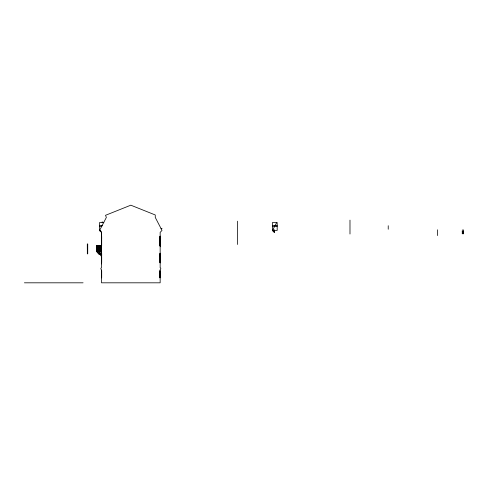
<?xml version="1.0" encoding="UTF-8"?>
<svg xmlns="http://www.w3.org/2000/svg" width="488" height="488" viewBox="0 0 488 488"><rect width="100%" height="100%" fill="white"/><g stroke="black" fill="none" stroke-linecap="round" stroke-linejoin="round"><path stroke-width="0.73" d="M101.474 233.276L101.455 233.746L101.474 233.148M462.325 233.282L462.307 233.746L462.325 233.148M463.6 233.404L463.588 233.746L463.6 233.148M99.076 254.193L100.18 253.388M462.307 231.477L462.307 232.3L462.325 229.848M463.6 231.159L463.6 232.044M101.467 231.989L101.437 232.099M463.582 231.416L463.582 232.3L463.563 231.806M100.656 254.785A1.074 1.074 0 0 1 101.291 255.157C102.047 256.145 100.064 255.932 101.028 255.584M98.265 252.076L98.881 251.729A0.695 0.695 0 0 0 98.582 251.277L98.094 251.277A0.805 0.805 0 0 0 97.74 251.918A3.806 3.806 0 0 0 97.807 252.796A1.507 1.507 0 0 0 98.302 253.644A5.032 5.032 0 0 0 99.491 254.413A3.69 3.69 0 0 0 100.918 254.748L101.474 254.163M98.302 253.644L99.088 253.168A0.726 0.726 0 0 1 100.052 252.918M101.229 246.08L96.776 246.019L96.776 250.472L101.376 250.472M101.358 254.266L100.876 254.498A2.605 2.605 0 0 1 99.631 253.925L99.436 253.73A2.361 2.361 0 0 1 98.881 252.186A1.092 1.092 0 0 1 99.375 251.283L100.15 251.655L99.448 252.034M99.613 230.421L106.36 217.41L105.518 215.306L130.814 205.186L155.263 214.964L155.263 217.41L162.016 230.421L160.155 232.373L160.155 267.833C161.211 267.827 160.808 269.346 160.155 269.541L160.155 282.814L101.474 282.814L101.474 269.541L100.979 269.248L100.845 268.248L101.474 267.833L101.474 232.026M100.192 254.943L100.717 254.73M160.979 228.835L162.071 228.292M101.62 245.769L101.229 245.909L101.474 246.239M100.876 251.204L100.552 251.375A1.8 1.8 0 0 0 100.04 252.802A2.153 2.153 0 0 0 100.626 254.089L101.437 254.071L101.089 253.9M103.834 222.467L99.613 222.467L99.613 230.812L100.003 230.812M99.613 225.572L102.285 225.572M272.487 225.572L277.178 225.572M99.613 226.505L101.815 226.505M272.487 226.505L277.178 226.505M272.877 230.812L272.487 230.812L272.487 222.467L276.702 222.467L272.487 230.421L277.178 230.421L277.178 222.467M100.394 231.007L100.003 231.007L100.003 230.495M273.268 231.007L272.877 231.007L272.877 229.921M100.687 231.593L100.394 230.495M273.561 231.593L273.268 230.037M101.376 232.276L100.687 231.69L100.687 230.458M274.244 232.276L273.561 231.69L273.561 230.068M101.376 236.046L101.62 250.661L96.581 250.74M160.155 236.046L160.009 245.824M159.814 236.338L159.814 237.668M159.814 237.766L159.814 239.102M159.814 239.59L159.814 245.531M87.334 244.244L87.334 247.251M101.474 245.842L96.581 245.824L101.474 245.946M96.776 246.361L101.474 246.287M160.155 246.8L160.253 246.239M87.334 247.495L87.407 253.681M96.679 250.57L101.474 250.558M96.581 251.204L101.474 251.241M101.059 251.204L101.474 251.472M101.474 253.156L101.474 263.916M160.155 253.156L160.155 262.94M159.814 253.455L159.814 254.785M159.814 254.882L159.814 256.212M159.814 256.706L159.814 262.648M159.814 270.883L159.814 277.629M24.4 282.814L83.082 282.814M160.009 245.769L160.393 246.08M101.077 251.753L101.437 251.46M97.234 252.54L97.624 252.369A0.878 0.878 0 0 0 97.21 251.241C96.093 250.838 96.716 252.638 97.082 251.619M462.319 231.562L462.325 233.862M463.6 229.848L463.6 233.862M437.522 229.793L437.522 235.57M388.228 225.718L388.228 229.244M349.988 220.131L349.988 234.02M274.341 230.007L274.244 232.373L274.244 229.97M273.658 230.116L273.658 231.69M237.473 221.192L237.473 244.47M160.009 270.59L160.009 277.922M102.23 221.747L102.23 222.803M101.693 236.338L101.693 237.668M101.693 237.766L101.693 239.102M101.693 239.59L101.693 245.531M101.693 253.455L101.693 254.785M101.693 254.882L101.693 256.212M101.693 256.706L101.693 262.648M101.693 270.883L101.693 277.629M101.62 270.59L101.62 277.922M101.376 231.995L101.425 262.959M101.034 246.019L101.034 250.472M100.986 246.019L100.986 250.472M100.65 246.019L100.65 250.472M100.601 246.019L100.601 250.472M100.26 246.019L100.26 250.472M99.875 246.019L99.826 250.472M99.485 246.019L99.485 250.472M99.101 246.019L99.101 250.472M99.052 246.019L99.052 250.472M98.71 246.019L98.71 250.472M98.661 246.019L98.661 250.472M98.326 246.019L98.326 250.472M97.936 246.019L97.887 250.472M97.551 246.019L97.502 250.472M96.679 245.921L96.679 251.18M87.724 244.073L87.334 244.073L87.334 253.851L87.724 253.851L87.724 244.073M97.161 250.472L97.161 246.019L97.112 250.472"/></g></svg>
